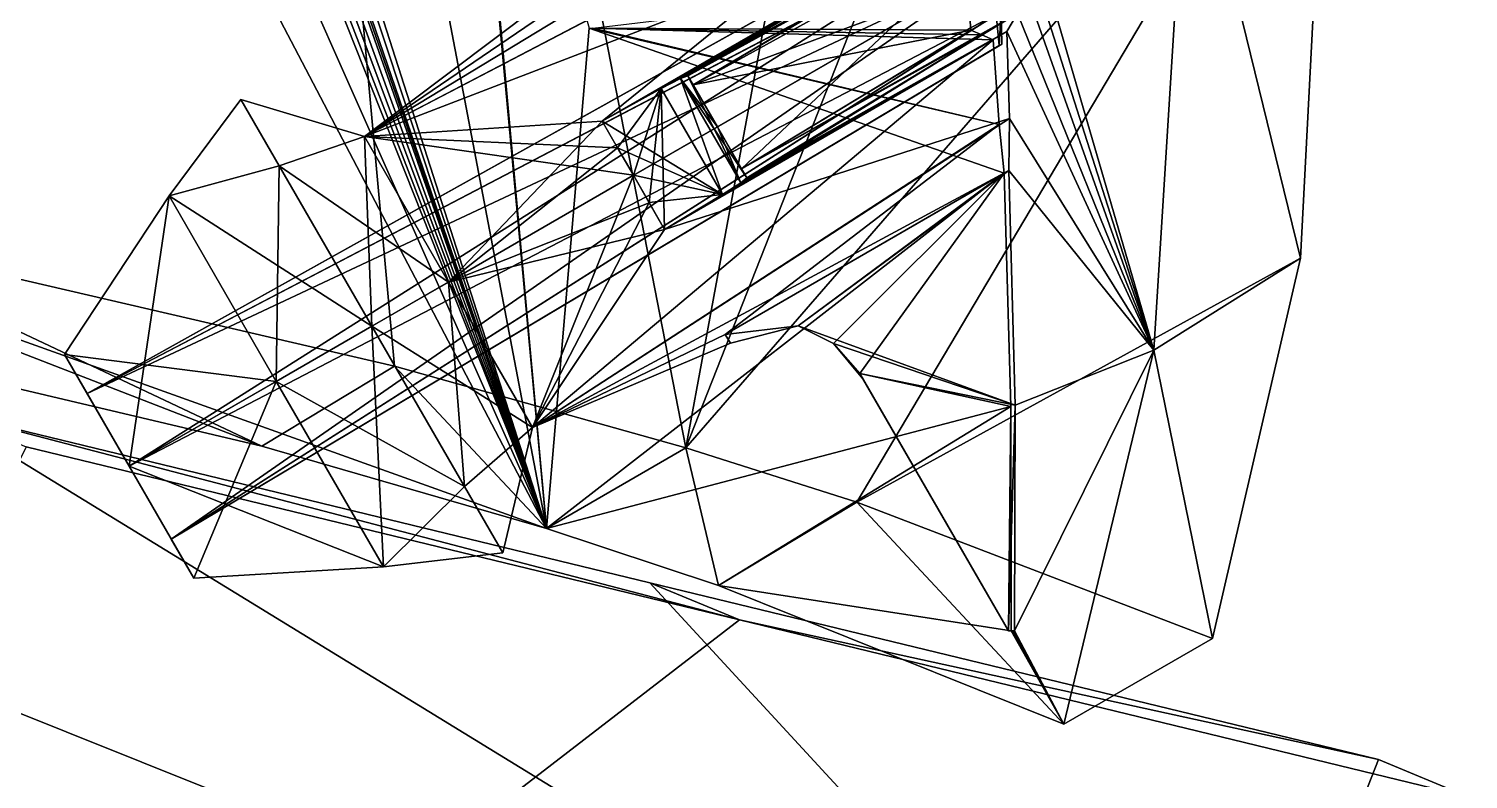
# Model space of a CAD drawing. Header units: millimetres. Extents: x -228 to 228, y -204 to 237.
# Drawn here: x 190.41 to 220.09, y -85.85 to -70.37 of the extents above; entities that cross this region are included whole.
import ezdxf

# ---------------------------------------------------------------- set-up
doc = ezdxf.new("R2010")
doc.units = ezdxf.units.MM
doc.header["$LTSCALE"] = 127.314815
for name, color, linetype in [('7406', 7, 'CONTINUOUS'), ('7407', 7, 'CONTINUOUS'), ('7408', 7, 'CONTINUOUS'), ('7410', 7, 'CONTINUOUS'), ('7498', 7, 'CONTINUOUS'), ('7499', 7, 'CONTINUOUS'), ('7502', 7, 'CONTINUOUS'), ('7503', 7, 'CONTINUOUS'), ('7504', 7, 'CONTINUOUS'), ('7505', 7, 'CONTINUOUS'), ('7506', 7, 'CONTINUOUS'), ('7507', 7, 'CONTINUOUS'), ('7509', 7, 'CONTINUOUS'), ('7510', 7, 'CONTINUOUS'), ('7511', 7, 'CONTINUOUS'), ('7512', 7, 'CONTINUOUS'), ('7513', 7, 'CONTINUOUS'), ('7514', 7, 'CONTINUOUS'), ('7515', 7, 'CONTINUOUS'), ('7516', 7, 'CONTINUOUS'), ('7517', 7, 'CONTINUOUS'), ('7518', 7, 'CONTINUOUS'), ('7519', 7, 'CONTINUOUS'), ('7520', 7, 'CONTINUOUS'), ('7521', 7, 'CONTINUOUS'), ('7523', 7, 'CONTINUOUS'), ('8138', 7, 'CONTINUOUS'), ('8159', 7, 'CONTINUOUS'), ('8160', 7, 'CONTINUOUS'), ('8182', 7, 'CONTINUOUS')]:
    doc.layers.add(name, color=color, linetype=linetype)

msp = doc.modelspace()

# ---------------------------------------------------------------- linework, layer by layer
at = {"layer": '7406', "color": 6, "linetype": 'Continuous'}
for points in [[(184.314, -72.081, 996.439), (192.955, -22.575, 553.043), (182.266, -65.126, 1009.887), (184.314, -72.081, 996.439)], [(185.717, -74.494, 975), (192.955, -22.575, 553.043), (184.314, -72.081, 996.439), (185.717, -74.494, 975)], [(197.955, -77.329, 694.364), (192.955, -22.575, 553.043), (185.717, -74.494, 975), (197.955, -77.329, 694.364)], [(203.957, -79.013, 548.4), (213.686, -26.463, 135.65), (192.955, -22.575, 553.043), (203.957, -79.013, 548.4)], [(203.957, -79.013, 548.4), (192.955, -22.575, 553.043), (197.955, -77.329, 694.364), (203.957, -79.013, 548.4)], [(216.543, -47.068, 159.28), (213.686, -26.463, 135.65), (203.957, -79.013, 548.4), (216.543, -47.068, 159.28)], [(217.224, -63.72, 185.248), (216.543, -47.068, 159.28), (203.957, -79.013, 548.4), (217.224, -63.72, 185.248)], [(207.487, -80.137, 458.774), (217.224, -63.72, 185.248), (203.957, -79.013, 548.4), (207.487, -80.137, 458.774)], [(216.629, -75.102, 211.283), (217.224, -63.72, 185.248), (207.487, -80.137, 458.774), (216.629, -75.102, 211.283)], [(214.817, -82.942, 259.317), (216.629, -75.102, 211.283), (207.487, -80.137, 458.774), (214.817, -82.942, 259.317)]]:
    msp.add_3dface(points, dxfattribs=at)
at = {"layer": '7407', "color": 6, "linetype": 'Continuous'}
for points in [[(201.087, -80.678, 548.157), (185.803, -33.083, 699.225), (190.338, -24.345, 553.042), (201.087, -80.678, 548.157)], [(199.238, -60.71, 536.044), (201.087, -80.678, 548.157), (190.338, -24.345, 553.042), (199.238, -60.71, 536.044)], [(187.762, -40.587, 698.964), (185.803, -33.083, 699.225), (201.087, -80.678, 548.157), (187.762, -40.587, 698.964)], [(190.755, -50.527, 684.111), (187.762, -40.587, 698.964), (201.087, -80.678, 548.157), (190.755, -50.527, 684.111)], [(190.941, -51.427, 684.278), (190.755, -50.527, 684.111), (201.087, -80.678, 548.157), (190.941, -51.427, 684.278)], [(191.123, -52.325, 684.446), (190.941, -51.427, 684.278), (201.087, -80.678, 548.157), (191.123, -52.325, 684.446)], [(190.93, -52.673, 690.334), (191.123, -52.325, 684.446), (201.087, -80.678, 548.157), (190.93, -52.673, 690.334)], [(190.737, -53.022, 696.213), (190.93, -52.673, 690.334), (201.087, -80.678, 548.157), (190.737, -53.022, 696.213)], [(191.031, -54.652, 697.188), (190.737, -53.022, 696.213), (201.087, -80.678, 548.157), (191.031, -54.652, 697.188)], [(191.167, -55.661, 698.713), (191.031, -54.652, 697.188), (201.087, -80.678, 548.157), (191.167, -55.661, 698.713)], [(192.078, -60.397, 698.872), (191.167, -55.661, 698.713), (201.087, -80.678, 548.157), (192.078, -60.397, 698.872)], [(192.899, -65.036, 699.027), (192.078, -60.397, 698.872), (201.087, -80.678, 548.157), (192.899, -65.036, 699.027)], [(199.238, -60.71, 536.044), (199.286, -60.927, 535.71), (201.087, -80.678, 548.157), (199.238, -60.71, 536.044)], [(199.286, -60.927, 535.71), (201.966, -70.363, 501.985), (201.087, -80.678, 548.157), (199.286, -60.927, 535.71)], [(179.537, -66.71, 1009.88), (192.899, -65.036, 699.027), (181.575, -73.686, 996.371), (179.537, -66.71, 1009.88)], [(181.575, -73.686, 996.371), (192.899, -65.036, 699.027), (201.087, -80.678, 548.157), (181.575, -73.686, 996.371)], [(213.611, -76.997, 211.761), (210.919, -67.778, 274.513), (214.314, -65.648, 185.714), (213.611, -76.997, 211.761)], [(210.97, -68.736, 274.764), (210.919, -67.778, 274.513), (213.611, -76.997, 211.761), (210.97, -68.736, 274.764)], [(211.017, -69.689, 275.015), (210.97, -68.736, 274.764), (213.611, -76.997, 211.761), (211.017, -69.689, 275.015)], [(209.833, -70.405, 306.186), (202.046, -70.363, 500.016), (209.762, -69.435, 306.43), (209.833, -70.405, 306.186)], [(210.798, -70.062, 281.123), (211.017, -69.689, 275.015), (213.611, -76.997, 211.761), (210.798, -70.062, 281.123)], [(210.417, -70.719, 291.789), (210.356, -70.078, 292.402), (210.463, -70.021, 289.603), (210.417, -70.719, 291.789)], [(210.477, -70.691, 290.224), (210.417, -70.719, 291.789), (210.463, -70.021, 289.603), (210.477, -70.691, 290.224)], [(210.58, -70.433, 287.213), (210.798, -70.062, 281.123), (213.611, -76.997, 211.761), (210.58, -70.433, 287.213)], [(201.966, -70.363, 501.985), (210.525, -73.352, 292.287), (201.087, -80.678, 548.157), (201.966, -70.363, 501.985)], [(210.525, -73.352, 292.287), (201.966, -70.363, 501.985), (210.423, -72.347, 293.791), (210.525, -73.352, 292.287)], [(201.966, -70.363, 501.985), (202.046, -70.363, 500.016), (210.423, -72.347, 293.791), (201.966, -70.363, 501.985)], [(209.833, -70.405, 306.186), (210.064, -70.502, 300.473), (202.046, -70.363, 500.016), (209.833, -70.405, 306.186)], [(210.293, -70.599, 294.787), (210.423, -72.347, 293.791), (202.046, -70.363, 500.016), (210.293, -70.599, 294.787)], [(210.064, -70.502, 300.473), (210.293, -70.599, 294.787), (202.046, -70.363, 500.016), (210.064, -70.502, 300.473)], [(210.633, -72.226, 288.21), (210.58, -70.433, 287.213), (213.611, -76.997, 211.761), (210.633, -72.226, 288.21)], [(210.622, -73.296, 289.713), (210.633, -72.226, 288.21), (213.611, -76.997, 211.761), (210.622, -73.296, 289.713)], [(210.747, -78.135, 289.862), (210.622, -73.296, 289.713), (213.611, -76.997, 211.761), (210.747, -78.135, 289.862)], [(210.525, -73.352, 292.287), (210.663, -78.162, 292.139), (201.087, -80.678, 548.157), (210.525, -73.352, 292.287)], [(182.962, -76.084, 975), (181.575, -73.686, 996.371), (195.216, -78.982, 692.313), (182.962, -76.084, 975)], [(195.216, -78.982, 692.313), (181.575, -73.686, 996.371), (201.087, -80.678, 548.157), (195.216, -78.982, 692.313)], [(210.737, -82.786, 290.002), (210.747, -78.135, 289.862), (213.611, -76.997, 211.761), (210.737, -82.786, 290.002)], [(211.756, -84.709, 259.317), (210.737, -82.786, 290.002), (213.611, -76.997, 211.761), (211.756, -84.709, 259.317)], [(201.087, -80.678, 548.157), (210.663, -78.162, 292.139), (204.636, -81.849, 456.88), (201.087, -80.678, 548.157)], [(210.663, -78.162, 292.139), (210.666, -82.786, 291.999), (204.636, -81.849, 456.88), (210.663, -78.162, 292.139)], [(204.636, -81.849, 456.88), (210.666, -82.786, 291.999), (211.756, -84.709, 259.317), (204.636, -81.849, 456.88)], [(210.666, -82.786, 291.999), (210.702, -82.786, 291), (211.756, -84.709, 259.317), (210.666, -82.786, 291.999)], [(210.702, -82.786, 291), (210.737, -82.786, 290.002), (211.756, -84.709, 259.317), (210.702, -82.786, 291)]]:
    msp.add_3dface(points, dxfattribs=at)
at = {"layer": '7408', "color": 6, "linetype": 'Continuous'}
for points in [[(185.717, -74.494, 975), (182.962, -76.084, 975), (195.216, -78.982, 692.313), (185.717, -74.494, 975)], [(197.955, -77.329, 694.364), (185.717, -74.494, 975), (195.216, -78.982, 692.313), (197.955, -77.329, 694.364)], [(197.955, -77.329, 694.364), (195.216, -78.982, 692.313), (201.087, -80.678, 548.157), (197.955, -77.329, 694.364)], [(203.957, -79.013, 548.4), (197.955, -77.329, 694.364), (201.087, -80.678, 548.157), (203.957, -79.013, 548.4)], [(203.957, -79.013, 548.4), (201.087, -80.678, 548.157), (204.636, -81.849, 456.88), (203.957, -79.013, 548.4)], [(207.487, -80.137, 458.774), (203.957, -79.013, 548.4), (204.636, -81.849, 456.88), (207.487, -80.137, 458.774)], [(207.487, -80.137, 458.774), (204.636, -81.849, 456.88), (211.756, -84.709, 259.317), (207.487, -80.137, 458.774)], [(214.817, -82.942, 259.317), (207.487, -80.137, 458.774), (211.756, -84.709, 259.317), (214.817, -82.942, 259.317)]]:
    msp.add_3dface(points, dxfattribs=at)
at = {"layer": '7410', "color": 6, "linetype": 'Continuous'}
for points in [[(217.224, -63.72, 185.248), (216.629, -75.102, 211.283), (214.314, -65.648, 185.714), (217.224, -63.72, 185.248)], [(216.629, -75.102, 211.283), (213.611, -76.997, 211.761), (214.314, -65.648, 185.714), (216.629, -75.102, 211.283)], [(216.629, -75.102, 211.283), (214.817, -82.942, 259.317), (213.611, -76.997, 211.761), (216.629, -75.102, 211.283)], [(214.817, -82.942, 259.317), (211.756, -84.709, 259.317), (213.611, -76.997, 211.761), (214.817, -82.942, 259.317)]]:
    msp.add_3dface(points, dxfattribs=at)
at = {"layer": '7498', "color": 6, "linetype": 'Continuous'}
for points in [[(204.61, -72.394, 285), (204.003, -71.343, 285.124), (204.11, -71.528, 279), (204.61, -72.394, 285)], [(204.003, -71.343, 296.876), (204.61, -72.394, 297), (204.11, -71.528, 303), (204.003, -71.343, 296.876)], [(205.11, -73.26, 279), (204.61, -72.394, 285), (204.11, -71.528, 279), (205.11, -73.26, 279)], [(204.11, -71.528, 303), (204.61, -72.394, 297), (205.11, -73.26, 303), (204.11, -71.528, 303)], [(205.217, -73.445, 285.124), (204.61, -72.394, 285), (205.11, -73.26, 279), (205.217, -73.445, 285.124)], [(204.61, -72.394, 297), (205.217, -73.445, 296.876), (205.11, -73.26, 303), (204.61, -72.394, 297)], [(207.61, -77.59, 291), (207.548, -77.483, 289.786), (210.61, -82.786, 290), (207.61, -77.59, 291)], [(207.548, -77.483, 292.214), (207.61, -77.59, 291), (210.61, -82.786, 290), (207.548, -77.483, 292.214)], [(210.61, -82.786, 292), (207.548, -77.483, 292.214), (210.61, -82.786, 290), (210.61, -82.786, 292)]]:
    msp.add_3dface(points, dxfattribs=at)
at = {"layer": '7499', "color": 6, "linetype": 'Continuous'}
for points in [[(210.423, -72.347, 293.791), (210.293, -70.599, 294.787), (200.797, -78.595, 293), (210.423, -72.347, 293.791)], [(200.797, -78.595, 293), (210.293, -70.599, 294.787), (203.521, -74.509, 294.787), (200.797, -78.595, 293)], [(210.58, -70.433, 287.213), (210.633, -72.226, 288.21), (203.521, -74.509, 287.213), (210.58, -70.433, 287.213)], [(210.633, -72.226, 288.21), (210.622, -73.296, 289.713), (200.797, -78.595, 289), (210.633, -72.226, 288.21)], [(203.521, -74.509, 287.213), (210.633, -72.226, 288.21), (200.797, -78.595, 289), (203.521, -74.509, 287.213)], [(204.771, -76.674, 292.287), (210.423, -72.347, 293.791), (200.797, -78.595, 293), (204.771, -76.674, 292.287)], [(210.525, -73.352, 292.287), (210.423, -72.347, 293.791), (204.771, -76.674, 292.287), (210.525, -73.352, 292.287)], [(210.622, -73.296, 289.713), (204.771, -76.674, 289.713), (200.797, -78.595, 289), (210.622, -73.296, 289.713)], [(202.878, -73.394, 287), (203.204, -73.96, 287.054), (199.065, -75.595, 287), (202.878, -73.394, 287)], [(199.065, -75.595, 295), (200.797, -78.595, 293), (202.878, -73.394, 295), (199.065, -75.595, 295)], [(202.878, -73.394, 295), (200.797, -78.595, 293), (203.203, -73.959, 294.947), (202.878, -73.394, 295)], [(203.204, -73.96, 287.054), (203.521, -74.509, 287.213), (199.065, -75.595, 287), (203.204, -73.96, 287.054)], [(203.203, -73.959, 294.947), (200.797, -78.595, 293), (203.521, -74.509, 294.787), (203.203, -73.959, 294.947)], [(199.065, -75.595, 287), (203.521, -74.509, 287.213), (200.797, -78.595, 289), (199.065, -75.595, 287)], [(204.878, -76.858, 291), (204.771, -76.674, 292.287), (200.797, -78.595, 289), (204.878, -76.858, 291)], [(200.797, -78.595, 289), (204.771, -76.674, 292.287), (200.797, -78.595, 293), (200.797, -78.595, 289)], [(204.771, -76.674, 289.713), (204.878, -76.858, 291), (200.797, -78.595, 289), (204.771, -76.674, 289.713)]]:
    msp.add_3dface(points, dxfattribs=at)
at = {"layer": '7502', "color": 6, "linetype": 'Continuous'}
for points in [[(203.451, -71.602, 295.386), (210.107, -67.734, 294.787), (202.234, -72.28, 294.787), (203.451, -71.602, 295.386)], [(203.851, -71.398, 296.07), (210.107, -67.734, 294.787), (203.451, -71.602, 295.386), (203.851, -71.398, 296.07)], [(204.003, -71.343, 296.876), (210.107, -67.734, 294.787), (203.851, -71.398, 296.07), (204.003, -71.343, 296.876)], [(209.895, -68.097, 300.739), (210.107, -67.734, 294.787), (204.003, -71.343, 296.876), (209.895, -68.097, 300.739)], [(209.895, -68.097, 300.739), (204.003, -71.343, 296.876), (204.11, -71.528, 303), (209.895, -68.097, 300.739)], [(209.685, -68.458, 306.674), (209.895, -68.097, 300.739), (204.11, -71.528, 303), (209.685, -68.458, 306.674)]]:
    msp.add_3dface(points, dxfattribs=at)
at = {"layer": '7503', "color": 6, "linetype": 'Continuous'}
for points in [[(203.521, -74.509, 294.787), (210.293, -70.599, 294.787), (204.717, -73.794, 295.386), (203.521, -74.509, 294.787)], [(210.293, -70.599, 294.787), (210.064, -70.502, 300.473), (204.717, -73.794, 295.386), (210.293, -70.599, 294.787)], [(204.717, -73.794, 295.386), (210.064, -70.502, 300.473), (205.093, -73.549, 296.07), (204.717, -73.794, 295.386)], [(210.064, -70.502, 300.473), (205.217, -73.445, 296.876), (205.093, -73.549, 296.07), (210.064, -70.502, 300.473)], [(210.064, -70.502, 300.473), (209.833, -70.405, 306.186), (205.11, -73.26, 303), (210.064, -70.502, 300.473)], [(205.217, -73.445, 296.876), (210.064, -70.502, 300.473), (205.11, -73.26, 303), (205.217, -73.445, 296.876)]]:
    msp.add_3dface(points, dxfattribs=at)
at = {"layer": '7504', "color": 6, "linetype": 'Continuous'}
for points in [[(210.525, -73.352, 292.287), (204.771, -76.674, 292.287), (206.276, -76.496, 292.266), (210.525, -73.352, 292.287)], [(207.007, -76.864, 292.242), (210.525, -73.352, 292.287), (206.276, -76.496, 292.266), (207.007, -76.864, 292.242)], [(207.548, -77.483, 292.214), (210.525, -73.352, 292.287), (207.007, -76.864, 292.242), (207.548, -77.483, 292.214)], [(210.663, -78.162, 292.139), (210.525, -73.352, 292.287), (207.548, -77.483, 292.214), (210.663, -78.162, 292.139)], [(210.663, -78.162, 292.139), (207.548, -77.483, 292.214), (210.61, -82.786, 292), (210.663, -78.162, 292.139)], [(210.666, -82.786, 291.999), (210.663, -78.162, 292.139), (210.61, -82.786, 292), (210.666, -82.786, 291.999)]]:
    msp.add_3dface(points, dxfattribs=at)
at = {"layer": '7505', "color": 6, "linetype": 'Continuous'}
for points in [[(204.771, -76.674, 289.713), (210.622, -73.296, 289.713), (206.276, -76.496, 289.734), (204.771, -76.674, 289.713)], [(210.622, -73.296, 289.713), (210.747, -78.135, 289.862), (206.276, -76.496, 289.734), (210.622, -73.296, 289.713)], [(206.276, -76.496, 289.734), (210.747, -78.135, 289.862), (207.007, -76.864, 289.758), (206.276, -76.496, 289.734)], [(210.747, -78.135, 289.862), (207.548, -77.483, 289.786), (207.007, -76.864, 289.758), (210.747, -78.135, 289.862)], [(207.548, -77.483, 289.786), (210.747, -78.135, 289.862), (210.61, -82.786, 290), (207.548, -77.483, 289.786)], [(210.747, -78.135, 289.862), (210.737, -82.786, 290.002), (210.61, -82.786, 290), (210.747, -78.135, 289.862)]]:
    msp.add_3dface(points, dxfattribs=at)
at = {"layer": '7506', "color": 6, "linetype": 'Continuous'}
for points in [[(211.017, -69.689, 275.015), (210.798, -70.062, 281.123), (205.11, -73.26, 279), (211.017, -69.689, 275.015)], [(210.798, -70.062, 281.123), (205.217, -73.445, 285.124), (205.11, -73.26, 279), (210.798, -70.062, 281.123)], [(210.798, -70.062, 281.123), (210.58, -70.433, 287.213), (205.217, -73.445, 285.124), (210.798, -70.062, 281.123)], [(210.58, -70.433, 287.213), (203.521, -74.509, 287.213), (204.717, -73.794, 286.614), (210.58, -70.433, 287.213)], [(205.093, -73.549, 285.93), (210.58, -70.433, 287.213), (204.717, -73.794, 286.614), (205.093, -73.549, 285.93)], [(205.217, -73.445, 285.124), (210.58, -70.433, 287.213), (205.093, -73.549, 285.93), (205.217, -73.445, 285.124)]]:
    msp.add_3dface(points, dxfattribs=at)
at = {"layer": '7507', "color": 6, "linetype": 'Continuous'}
for points in [[(202.234, -72.28, 287.213), (210.398, -67.567, 287.213), (203.451, -71.602, 286.614), (202.234, -72.28, 287.213)], [(210.398, -67.567, 287.213), (210.659, -67.672, 280.846), (203.451, -71.602, 286.614), (210.398, -67.567, 287.213)], [(203.451, -71.602, 286.614), (210.659, -67.672, 280.846), (203.851, -71.398, 285.93), (203.451, -71.602, 286.614)], [(210.659, -67.672, 280.846), (204.003, -71.343, 285.124), (203.851, -71.398, 285.93), (210.659, -67.672, 280.846)], [(204.003, -71.343, 285.124), (210.659, -67.672, 280.846), (204.11, -71.528, 279), (204.003, -71.343, 285.124)], [(210.659, -67.672, 280.846), (210.919, -67.778, 274.513), (204.11, -71.528, 279), (210.659, -67.672, 280.846)]]:
    msp.add_3dface(points, dxfattribs=at)
at = {"layer": '7509', "color": 6, "linetype": 'Continuous'}
for points in [[(209.762, -69.435, 306.43), (209.685, -68.458, 306.674), (204.11, -71.528, 303), (209.762, -69.435, 306.43)], [(209.833, -70.405, 306.186), (209.762, -69.435, 306.43), (204.11, -71.528, 303), (209.833, -70.405, 306.186)], [(209.833, -70.405, 306.186), (204.11, -71.528, 303), (205.11, -73.26, 303), (209.833, -70.405, 306.186)]]:
    msp.add_3dface(points, dxfattribs=at)
at = {"layer": '7510', "color": 6, "linetype": 'Continuous'}
for points in [[(210.737, -82.786, 290.002), (210.702, -82.786, 291), (210.61, -82.786, 290), (210.737, -82.786, 290.002)], [(210.702, -82.786, 291), (210.666, -82.786, 291.999), (210.61, -82.786, 290), (210.702, -82.786, 291)], [(210.666, -82.786, 291.999), (210.61, -82.786, 292), (210.61, -82.786, 290), (210.666, -82.786, 291.999)]]:
    msp.add_3dface(points, dxfattribs=at)
at = {"layer": '7511', "color": 6, "linetype": 'Continuous'}
for points in [[(210.919, -67.778, 274.513), (205.11, -73.26, 279), (204.11, -71.528, 279), (210.919, -67.778, 274.513)], [(210.919, -67.778, 274.513), (211.017, -69.689, 275.015), (205.11, -73.26, 279), (210.919, -67.778, 274.513)]]:
    msp.add_3dface(points, dxfattribs=at)
at = {"layer": '7512', "color": 6, "linetype": 'Continuous'}
for points in [[(199.065, -75.595, 287), (200.797, -78.595, 289), (197.488, -76.506, 285.602), (199.065, -75.595, 287)], [(199.396, -79.811, 294.817), (199.065, -75.595, 295), (197.488, -76.506, 296.398), (199.396, -79.811, 294.817)], [(200.797, -78.595, 293), (199.065, -75.595, 295), (199.396, -79.811, 294.817), (200.797, -78.595, 293)], [(197.488, -76.506, 285.602), (199.396, -79.811, 287.183), (195.516, -77.644, 285.902), (197.488, -76.506, 285.602)], [(197.724, -81.468, 293.549), (197.488, -76.506, 296.398), (195.516, -77.644, 296.098), (197.724, -81.468, 293.549)], [(197.488, -76.506, 285.602), (200.797, -78.595, 289), (199.396, -79.811, 287.183), (197.488, -76.506, 285.602)], [(199.396, -79.811, 294.817), (197.488, -76.506, 296.398), (197.724, -81.468, 293.549), (199.396, -79.811, 294.817)], [(195.516, -77.644, 285.902), (199.396, -79.811, 287.183), (197.724, -81.468, 288.451), (195.516, -77.644, 285.902)], [(199.396, -79.811, 287.183), (200.797, -78.595, 289), (200.187, -81.181, 291), (199.396, -79.811, 287.183)], [(200.187, -81.181, 291), (200.797, -78.595, 293), (199.396, -79.811, 294.817), (200.187, -81.181, 291)], [(200.797, -78.595, 289), (200.797, -78.595, 293), (200.187, -81.181, 291), (200.797, -78.595, 289)], [(199.396, -79.811, 287.183), (200.187, -81.181, 291), (197.724, -81.468, 288.451), (199.396, -79.811, 287.183)], [(200.187, -81.181, 291), (199.396, -79.811, 294.817), (197.724, -81.468, 293.549), (200.187, -81.181, 291)], [(197.724, -81.468, 288.451), (200.187, -81.181, 291), (197.724, -81.468, 293.549), (197.724, -81.468, 288.451)]]:
    msp.add_3dface(points, dxfattribs=at)
at = {"layer": '7513', "color": 6, "linetype": 'Continuous'}
for points in [[(195.516, -77.644, 285.902), (197.724, -81.468, 288.451), (192.485, -79.394, 287.923), (195.516, -77.644, 285.902)], [(193.818, -81.702, 292.539), (195.516, -77.644, 296.098), (192.485, -79.394, 294.077), (193.818, -81.702, 292.539)], [(197.724, -81.468, 293.549), (195.516, -77.644, 296.098), (193.818, -81.702, 292.539), (197.724, -81.468, 293.549)], [(192.485, -79.394, 287.923), (197.724, -81.468, 288.451), (193.818, -81.702, 289.461), (192.485, -79.394, 287.923)], [(197.724, -81.468, 288.451), (197.724, -81.468, 293.549), (193.818, -81.702, 289.461), (197.724, -81.468, 288.451)], [(193.818, -81.702, 289.461), (197.724, -81.468, 293.549), (193.818, -81.702, 292.539), (193.818, -81.702, 289.461)]]:
    msp.add_3dface(points, dxfattribs=at)
at = {"layer": '7514', "color": 6, "linetype": 'Continuous'}
for points in [[(192.485, -79.394, 287.923), (191.619, -77.894, 290), (191.153, -77.086, 289.461), (192.485, -79.394, 287.923)], [(192.485, -79.394, 293), (192.485, -79.394, 294.077), (191.153, -77.086, 292.539), (192.485, -79.394, 293)], [(191.619, -77.894, 292), (192.485, -79.394, 293), (191.153, -77.086, 292.539), (191.619, -77.894, 292)], [(191.619, -77.894, 290), (191.619, -77.894, 292), (191.153, -77.086, 292.539), (191.619, -77.894, 290)], [(191.153, -77.086, 289.461), (191.619, -77.894, 290), (191.153, -77.086, 292.539), (191.153, -77.086, 289.461)], [(192.485, -79.394, 287.923), (192.485, -79.394, 289), (191.619, -77.894, 290), (192.485, -79.394, 287.923)], [(192.485, -79.394, 287.923), (193.818, -81.702, 289.461), (192.485, -79.394, 289), (192.485, -79.394, 287.923)], [(192.485, -79.394, 289), (193.818, -81.702, 289.461), (193.351, -80.894, 290), (192.485, -79.394, 289)], [(193.818, -81.702, 292.539), (192.485, -79.394, 294.077), (193.351, -80.894, 292), (193.818, -81.702, 292.539)], [(193.351, -80.894, 292), (192.485, -79.394, 294.077), (192.485, -79.394, 293), (193.351, -80.894, 292)], [(193.818, -81.702, 289.461), (193.818, -81.702, 292.539), (193.351, -80.894, 292), (193.818, -81.702, 289.461)], [(193.351, -80.894, 290), (193.818, -81.702, 289.461), (193.351, -80.894, 292), (193.351, -80.894, 290)]]:
    msp.add_3dface(points, dxfattribs=at)
at = {"layer": '7515', "color": 6, "linetype": 'Continuous'}
for points in [[(210.012, -65.975, 293.798), (209.984, -64.918, 292.287), (197.333, -72.595, 293), (210.012, -65.975, 293.798)], [(209.984, -64.918, 292.287), (200.984, -70.114, 292.287), (197.333, -72.595, 293), (209.984, -64.918, 292.287)], [(210.227, -65.85, 288.202), (210.398, -67.567, 287.213), (197.333, -72.595, 289), (210.227, -65.85, 288.202)], [(200.984, -70.114, 289.713), (210.227, -65.85, 288.202), (197.333, -72.595, 289), (200.984, -70.114, 289.713)], [(202.234, -72.28, 294.787), (210.012, -65.975, 293.798), (197.333, -72.595, 293), (202.234, -72.28, 294.787)], [(210.107, -67.734, 294.787), (210.012, -65.975, 293.798), (202.234, -72.28, 294.787), (210.107, -67.734, 294.787)], [(210.398, -67.567, 287.213), (202.234, -72.28, 287.213), (197.333, -72.595, 289), (210.398, -67.567, 287.213)], [(200.878, -69.93, 291), (200.984, -70.114, 289.713), (197.333, -72.595, 293), (200.878, -69.93, 291)], [(200.984, -70.114, 292.287), (200.878, -69.93, 291), (197.333, -72.595, 293), (200.984, -70.114, 292.287)], [(197.333, -72.595, 293), (200.984, -70.114, 289.713), (197.333, -72.595, 289), (197.333, -72.595, 293)], [(199.065, -75.595, 295), (202.234, -72.28, 294.787), (197.333, -72.595, 293), (199.065, -75.595, 295)], [(202.234, -72.28, 287.213), (202.552, -72.83, 287.053), (197.333, -72.595, 289), (202.234, -72.28, 287.213)], [(202.234, -72.28, 294.787), (199.065, -75.595, 295), (202.551, -72.828, 294.946), (202.234, -72.28, 294.787)], [(202.878, -73.394, 287), (199.065, -75.595, 287), (197.333, -72.595, 289), (202.878, -73.394, 287)], [(202.552, -72.83, 287.053), (202.878, -73.394, 287), (197.333, -72.595, 289), (202.552, -72.83, 287.053)], [(199.065, -75.595, 295), (202.878, -73.394, 295), (202.551, -72.828, 294.946), (199.065, -75.595, 295)]]:
    msp.add_3dface(points, dxfattribs=at)
at = {"layer": '7516', "color": 6, "linetype": 'Continuous'}
for points in [[(195.579, -73.201, 294.817), (194.789, -71.831, 291), (193.309, -73.821, 293.549), (195.579, -73.201, 294.817)], [(194.789, -71.831, 291), (195.579, -73.201, 287.183), (193.309, -73.821, 288.451), (194.789, -71.831, 291)], [(193.309, -73.821, 293.549), (194.789, -71.831, 291), (193.309, -73.821, 288.451), (193.309, -73.821, 293.549)], [(197.333, -72.595, 293), (197.333, -72.595, 289), (194.789, -71.831, 291), (197.333, -72.595, 293)], [(195.579, -73.201, 294.817), (197.333, -72.595, 293), (194.789, -71.831, 291), (195.579, -73.201, 294.817)], [(194.789, -71.831, 291), (197.333, -72.595, 289), (195.579, -73.201, 287.183), (194.789, -71.831, 291)], [(197.333, -72.595, 289), (199.065, -75.595, 287), (195.579, -73.201, 287.183), (197.333, -72.595, 289)], [(197.488, -76.506, 296.398), (197.333, -72.595, 293), (195.579, -73.201, 294.817), (197.488, -76.506, 296.398)], [(197.488, -76.506, 296.398), (199.065, -75.595, 295), (197.333, -72.595, 293), (197.488, -76.506, 296.398)], [(195.579, -73.201, 287.183), (197.488, -76.506, 285.602), (193.309, -73.821, 288.451), (195.579, -73.201, 287.183)], [(195.516, -77.644, 296.098), (195.579, -73.201, 294.817), (193.309, -73.821, 293.549), (195.516, -77.644, 296.098)], [(195.516, -77.644, 296.098), (197.488, -76.506, 296.398), (195.579, -73.201, 294.817), (195.516, -77.644, 296.098)], [(199.065, -75.595, 287), (197.488, -76.506, 285.602), (195.579, -73.201, 287.183), (199.065, -75.595, 287)], [(197.488, -76.506, 285.602), (195.516, -77.644, 285.902), (193.309, -73.821, 288.451), (197.488, -76.506, 285.602)]]:
    msp.add_3dface(points, dxfattribs=at)
at = {"layer": '7517', "color": 6, "linetype": 'Continuous'}
for points in [[(195.516, -77.644, 285.902), (191.153, -77.086, 289.461), (193.309, -73.821, 288.451), (195.516, -77.644, 285.902)], [(191.153, -77.086, 292.539), (192.485, -79.394, 294.077), (193.309, -73.821, 293.549), (191.153, -77.086, 292.539)], [(191.153, -77.086, 289.461), (191.153, -77.086, 292.539), (193.309, -73.821, 288.451), (191.153, -77.086, 289.461)], [(191.153, -77.086, 292.539), (193.309, -73.821, 293.549), (193.309, -73.821, 288.451), (191.153, -77.086, 292.539)], [(192.485, -79.394, 294.077), (195.516, -77.644, 296.098), (193.309, -73.821, 293.549), (192.485, -79.394, 294.077)], [(195.516, -77.644, 285.902), (192.485, -79.394, 287.923), (191.153, -77.086, 289.461), (195.516, -77.644, 285.902)]]:
    msp.add_3dface(points, dxfattribs=at)
at = {"layer": '7518', "color": 6, "linetype": 'Continuous'}
for points in [[(210.34, -68.102, 289.609), (210.271, -67.478, 290.218), (191.619, -77.894, 290), (210.34, -68.102, 289.609)], [(210.271, -67.478, 290.218), (210.211, -67.506, 291.774), (191.619, -77.894, 290), (210.271, -67.478, 290.218)], [(210.211, -67.506, 291.774), (210.233, -68.159, 292.391), (191.619, -77.894, 292), (210.211, -67.506, 291.774)], [(210.211, -67.506, 291.774), (191.619, -77.894, 292), (191.619, -77.894, 290), (210.211, -67.506, 291.774)], [(192.485, -79.394, 289), (210.34, -68.102, 289.609), (191.619, -77.894, 290), (192.485, -79.394, 289)], [(210.233, -68.159, 292.391), (210.287, -69.116, 292.641), (191.619, -77.894, 292), (210.233, -68.159, 292.391)], [(210.412, -69.044, 289.361), (210.34, -68.102, 289.609), (192.485, -79.394, 289), (210.412, -69.044, 289.361)], [(210.287, -69.116, 292.641), (192.485, -79.394, 293), (191.619, -77.894, 292), (210.287, -69.116, 292.641)]]:
    msp.add_3dface(points, dxfattribs=at)
at = {"layer": '7519', "color": 6, "linetype": 'Continuous'}
for points in [[(210.412, -69.044, 289.361), (192.485, -79.394, 289), (193.351, -80.894, 290), (210.412, -69.044, 289.361)], [(210.287, -69.116, 292.641), (210.356, -70.078, 292.402), (192.485, -79.394, 293), (210.287, -69.116, 292.641)], [(210.463, -70.021, 289.603), (210.412, -69.044, 289.361), (193.351, -80.894, 290), (210.463, -70.021, 289.603)], [(210.477, -70.691, 290.224), (210.463, -70.021, 289.603), (193.351, -80.894, 290), (210.477, -70.691, 290.224)], [(210.356, -70.078, 292.402), (193.351, -80.894, 292), (192.485, -79.394, 293), (210.356, -70.078, 292.402)], [(210.356, -70.078, 292.402), (210.417, -70.719, 291.789), (193.351, -80.894, 292), (210.356, -70.078, 292.402)], [(210.417, -70.719, 291.789), (210.477, -70.691, 290.224), (193.351, -80.894, 292), (210.417, -70.719, 291.789)], [(210.477, -70.691, 290.224), (193.351, -80.894, 290), (193.351, -80.894, 292), (210.477, -70.691, 290.224)]]:
    msp.add_3dface(points, dxfattribs=at)
at = {"layer": '7520', "color": 6, "linetype": 'Continuous'}
for points in [[(204.771, -76.674, 292.287), (204.878, -76.858, 291), (206.276, -76.496, 289.734), (204.771, -76.674, 292.287)], [(206.276, -76.496, 292.266), (204.771, -76.674, 292.287), (206.276, -76.496, 289.734), (206.276, -76.496, 292.266)], [(204.878, -76.858, 291), (204.771, -76.674, 289.713), (206.276, -76.496, 289.734), (204.878, -76.858, 291)], [(207.007, -76.864, 292.242), (206.276, -76.496, 292.266), (207.007, -76.864, 289.758), (207.007, -76.864, 292.242)], [(206.276, -76.496, 292.266), (206.276, -76.496, 289.734), (207.007, -76.864, 289.758), (206.276, -76.496, 292.266)], [(207.548, -77.483, 289.786), (207.61, -77.59, 291), (207.007, -76.864, 292.242), (207.548, -77.483, 289.786)], [(207.548, -77.483, 289.786), (207.007, -76.864, 292.242), (207.007, -76.864, 289.758), (207.548, -77.483, 289.786)], [(207.61, -77.59, 291), (207.548, -77.483, 292.214), (207.007, -76.864, 292.242), (207.61, -77.59, 291)]]:
    msp.add_3dface(points, dxfattribs=at)
at = {"layer": '7521', "color": 6, "linetype": 'Continuous'}
for points in [[(204.717, -73.794, 286.614), (203.451, -71.602, 286.614), (203.851, -71.398, 285.93), (204.717, -73.794, 286.614)], [(204.003, -71.343, 285.124), (205.093, -73.549, 285.93), (203.851, -71.398, 285.93), (204.003, -71.343, 285.124)], [(205.093, -73.549, 285.93), (204.717, -73.794, 286.614), (203.851, -71.398, 285.93), (205.093, -73.549, 285.93)], [(204.003, -71.343, 285.124), (204.61, -72.394, 285), (205.093, -73.549, 285.93), (204.003, -71.343, 285.124)], [(202.234, -72.28, 287.213), (203.451, -71.602, 286.614), (202.552, -72.83, 287.053), (202.234, -72.28, 287.213)], [(203.451, -71.602, 286.614), (202.878, -73.394, 287), (202.552, -72.83, 287.053), (203.451, -71.602, 286.614)], [(203.204, -73.96, 287.054), (202.878, -73.394, 287), (203.451, -71.602, 286.614), (203.204, -73.96, 287.054)], [(203.521, -74.509, 287.213), (203.204, -73.96, 287.054), (203.451, -71.602, 286.614), (203.521, -74.509, 287.213)], [(204.717, -73.794, 286.614), (203.521, -74.509, 287.213), (203.451, -71.602, 286.614), (204.717, -73.794, 286.614)], [(204.61, -72.394, 285), (205.217, -73.445, 285.124), (205.093, -73.549, 285.93), (204.61, -72.394, 285)]]:
    msp.add_3dface(points, dxfattribs=at)
at = {"layer": '7523', "color": 6, "linetype": 'Continuous'}
for points in [[(203.851, -71.398, 296.07), (203.451, -71.602, 295.386), (204.717, -73.794, 295.386), (203.851, -71.398, 296.07)], [(204.61, -72.394, 297), (204.003, -71.343, 296.876), (203.851, -71.398, 296.07), (204.61, -72.394, 297)], [(205.217, -73.445, 296.876), (204.61, -72.394, 297), (203.851, -71.398, 296.07), (205.217, -73.445, 296.876)], [(205.217, -73.445, 296.876), (203.851, -71.398, 296.07), (205.093, -73.549, 296.07), (205.217, -73.445, 296.876)], [(203.851, -71.398, 296.07), (204.717, -73.794, 295.386), (205.093, -73.549, 296.07), (203.851, -71.398, 296.07)], [(203.451, -71.602, 295.386), (202.234, -72.28, 294.787), (204.717, -73.794, 295.386), (203.451, -71.602, 295.386)], [(204.717, -73.794, 295.386), (202.234, -72.28, 294.787), (202.551, -72.828, 294.946), (204.717, -73.794, 295.386)], [(202.878, -73.394, 295), (204.717, -73.794, 295.386), (202.551, -72.828, 294.946), (202.878, -73.394, 295)], [(202.878, -73.394, 295), (203.203, -73.959, 294.947), (204.717, -73.794, 295.386), (202.878, -73.394, 295)], [(203.203, -73.959, 294.947), (203.521, -74.509, 294.787), (204.717, -73.794, 295.386), (203.203, -73.959, 294.947)]]:
    msp.add_3dface(points, dxfattribs=at)
at = {"layer": '8138', "color": 5, "linetype": 'Continuous'}
for points in [[(186.465, -82.981, 964.5), (188.509, -78.227, 964.5), (214.757, -94.316, 262), (186.465, -82.981, 964.5)], [(214.757, -94.316, 262), (188.509, -78.227, 964.5), (188.512, -78.228, 964.413), (214.757, -94.316, 262)], [(203.22, -81.795, 617.981), (214.757, -94.316, 262), (188.512, -78.228, 964.413), (203.22, -81.795, 617.981)], [(218.238, -85.442, 262), (214.757, -94.316, 262), (203.22, -81.795, 617.981), (218.238, -85.442, 262)], [(184.302, -87.682, 964.5), (186.465, -82.981, 964.5), (210.864, -103.018, 262), (184.302, -87.682, 964.5)], [(210.864, -103.018, 262), (186.465, -82.981, 964.5), (214.757, -94.316, 262), (210.864, -103.018, 262)]]:
    msp.add_3dface(points, dxfattribs=at)
at = {"layer": '8159', "color": 5, "linetype": 'Continuous'}
for points in [[(203.22, -81.795, 617.981), (188.512, -78.228, 964.413), (205.068, -82.561, 618.025), (203.22, -81.795, 617.981)], [(188.512, -78.228, 964.413), (190.358, -78.993, 964.5), (205.068, -82.561, 618.025), (188.512, -78.228, 964.413)], [(218.238, -85.442, 262), (203.22, -81.795, 617.981), (205.068, -82.561, 618.025), (218.238, -85.442, 262)], [(220.09, -86.209, 262), (218.238, -85.442, 262), (205.068, -82.561, 618.025), (220.09, -86.209, 262)]]:
    msp.add_3dface(points, dxfattribs=at)
at = {"layer": '8160', "color": 5, "linetype": 'Continuous'}
for points in [[(190.358, -78.993, 964.5), (178.487, -103.049, 964.5), (205.068, -82.561, 618.025), (190.358, -78.993, 964.5)], [(220.09, -86.209, 262), (205.068, -82.561, 618.025), (178.487, -103.049, 964.5), (220.09, -86.209, 262)]]:
    msp.add_3dface(points, dxfattribs=at)
at = {"layer": '8182', "color": 5, "linetype": 'Continuous'}
msp.add_3dface([(214.757, -94.316, 262), (218.238, -85.442, 262), (220.09, -86.209, 262), (214.757, -94.316, 262)], dxfattribs=at)

doc.saveas('drawing.dxf')
